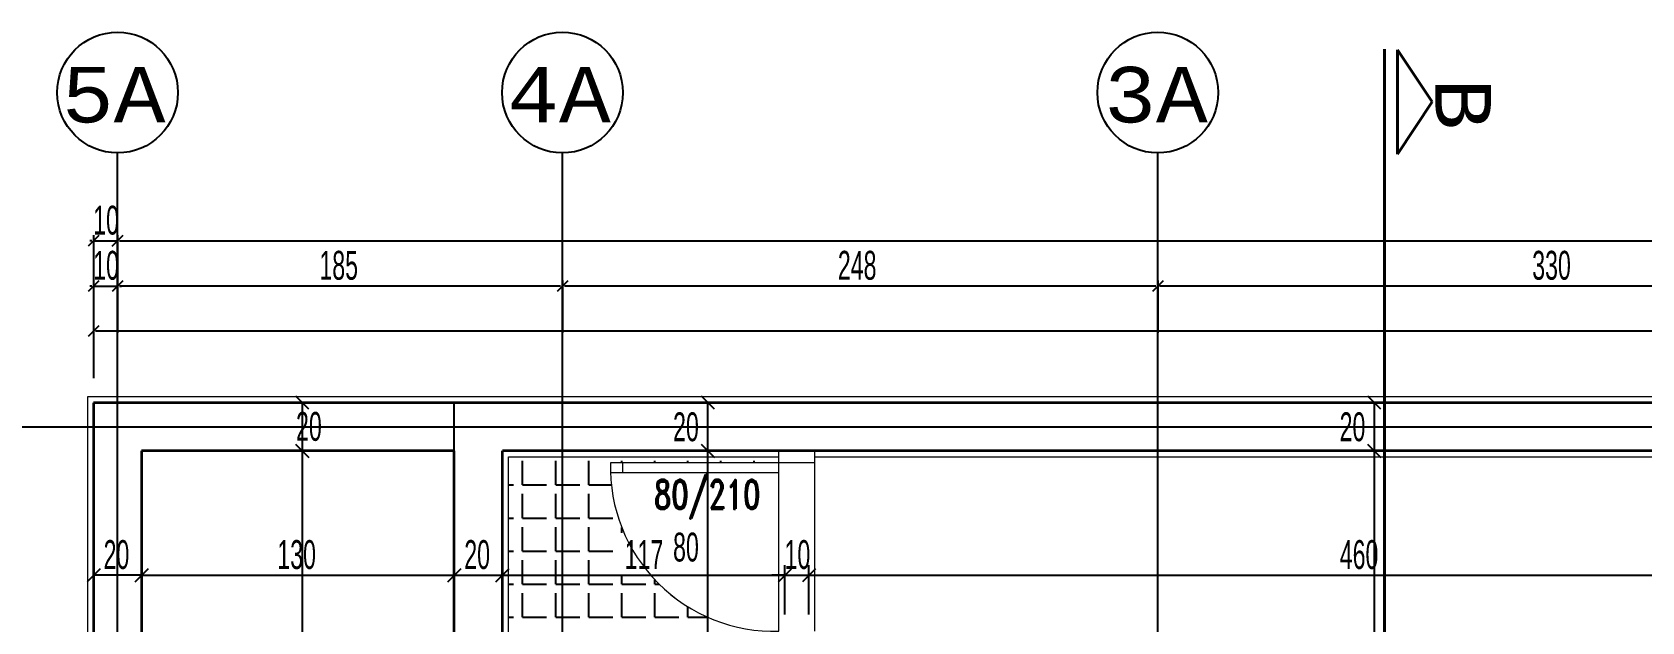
# Model space of a CAD drawing. Header units: inches. Extents: x -7543 to -822, y 102837 to 190349.
# Drawn here: x -836.7434 to -836.6764, y 102837.0109 to 102837.0354 of the extents above; entities that cross this region are included whole.
import ezdxf

# ---------------------------------------------------------------- set-up
doc = ezdxf.new("R2010")
doc.units = ezdxf.units.IN
doc.header["$MEASUREMENT"] = 0
doc.linetypes.add('DASHDOTX2', pattern=[2, 1, -0.5, 0, -0.5])
doc.linetypes.add('DASHED', pattern=[19.049999999999997, 12.7, -6.35])
doc.layers.get('Defpoints').update_dxf_attribs({"lineweight": 25})
for name, color, linetype, lineweight in [('AKS', 1, 'Continuous', 25), ('ICOL', 55, 'Continuous', 25), ('KESİT', 7, 'Continuous', 40), ('SIVA', 150, 'Continuous', 15), ('TARAMA', 8, 'Continuous', 25)]:
    doc.layers.add(name, color=color, linetype=linetype, lineweight=lineweight)
doc.layers.add('DUVAR', color=7, linetype='Continuous', lineweight=35, true_color=0xfc4642)
doc.layers.add('KAPI', color=7, linetype='Continuous', lineweight=18, true_color=0xffb360)
doc.styles.add('ISIM', font='monos.ttf', dxfattribs={"width": 1.1, "height": 200})
doc.styles.add('OLCU', font='tromand.shx', dxfattribs={"width": 0.6, "height": 12})
doc.styles.add('st1', font='romandtw.shx', dxfattribs={"width": 0.7, "height": 40})

msp = doc.modelspace()

# ---------------------------------------------------------------- linework, layer by layer
at = {"layer": 'AKS', "linetype": 'DASHDOTX2', "ltscale": 10}
for p, q in [((-836.7398218610788, 102836.7964196347), (-836.7398218610788, 102837.0303757568)), ((-836.7213218610788, 102836.7964196347), (-836.7213218610788, 102837.0303757568)), ((-836.6965660501544, 102836.7964196347), (-836.6965660501544, 102837.0303757568)), ((-836.761077946379, 102837.0189935745), (-836.5440718610789, 102837.0189935745))]:
    msp.add_line(p, q, dxfattribs=at)
at = {"layer": 'AKS', "color": 0}
for centre in [(-836.7398218610788, 102837.0328857568), (-836.7213218610788, 102837.0328857568), (-836.6965660501544, 102837.0328857568)]:
    msp.add_circle(centre, 0.002509999999999999, dxfattribs=at)
at = {"layer": 'Defpoints', "color": 6}
for p, q in [((-836.7258218437996, 102836.9899930621), (-836.7258220511121, 102837.019993145)), ((-836.7258220511121, 102837.019993145), (-836.3683218783576, 102837.019993145))]:
    msp.add_line(p, q, dxfattribs=at)
at = {"layer": 'Defpoints', "color": 3}
for p, q in [((-836.7110721742589, 102837.0179933145), (-836.7238218437997, 102837.0179931589)), ((-836.7238218437997, 102837.0179931589), (-836.7238218437997, 102837.0029930621)), ((-836.7110717111668, 102837.017993247), (-836.7110721742589, 102837.0179933145)), ((-836.665071861331, 102837.0179935648), (-836.7110717111668, 102837.017993247))]:
    msp.add_line(p, q, dxfattribs=at)
at = {"layer": 'DUVAR'}
for p, q in [((-836.6650718613308, 102837.0199935649), (-836.7408218437996, 102837.0199930414)), ((-836.7408218437996, 102837.0199930414), (-836.7408218437996, 102836.9899930621)), ((-836.7408218437996, 102837.0199929861), (-836.7408218437996, 102836.9899930068)), ((-836.7258218437996, 102837.017993145), (-836.7388218437995, 102837.0179930552)), ((-836.7258218437996, 102837.0179930898), (-836.7388218437995, 102837.0179929999)), ((-836.7388218437995, 102837.0179930552), (-836.7388218437995, 102836.9899930621)), ((-836.7388218437995, 102837.0179929999), (-836.7388218437995, 102836.9899930068)), ((-836.7258218437996, 102837.0029930621), (-836.7258218437996, 102837.0179930898)), ((-836.7258218437996, 102837.0029930068), (-836.7258218437996, 102837.0179930345)), ((-836.7110721742589, 102837.0179933145), (-836.7238218437997, 102837.0179931589)), ((-836.7110721742589, 102837.0179932592), (-836.7238218437997, 102837.0179931036)), ((-836.7238218437997, 102837.0029930621), (-836.7238218437997, 102837.0179931036)), ((-836.7238218437997, 102837.0029930068), (-836.7238218437997, 102837.0179930483)), ((-836.7110721742581, 102837.0179932702), (-836.7110721742589, 102837.0179933145)), ((-836.7110721742581, 102837.0179932149), (-836.7110721742589, 102837.0179932592)), ((-836.6650718613308, 102837.0179935648), (-836.7110717111668, 102837.017993247))]:
    msp.add_line(p, q, dxfattribs=at)
at = {"layer": 'ICOL'}
for p, q in [((-836.7398218610788, 102837.0264850144), (-836.7398218610788, 102837.0286690144)), ((-836.7406012264838, 102837.0269396317), (-836.7410424611153, 102837.026498397)), ((-836.7408998437995, 102837.0267190144), (-836.7409778437996, 102837.0267190144)), ((-836.7408218437996, 102837.0269530144), (-836.7408218437996, 102837.0247690144)), ((-836.7408218437996, 102837.0267190144), (-836.7398218610788, 102837.0267190144)), ((-836.739601243763, 102837.0269396317), (-836.7400424783945, 102837.026498397)), ((-836.7400424783945, 102837.026498397), (-836.739601243763, 102837.0269396317)), ((-836.7398218610788, 102837.0269530144), (-836.7398218610788, 102837.0247690144)), ((-836.7397438610788, 102837.0267190144), (-836.7396658610787, 102837.0267190144)), ((-836.7397438610788, 102837.0267190144), (-836.3543998610787, 102837.0267190144)), ((-836.7406012264838, 102837.0250634795), (-836.7410424611153, 102837.0246222449)), ((-836.7408998437995, 102837.0248428622), (-836.7409778437996, 102837.0248428622)), ((-836.7408218437996, 102837.0250768622), (-836.7408218437996, 102837.0228928622)), ((-836.7408218437996, 102837.0248428622), (-836.7398218610788, 102837.0248428622)), ((-836.739601243763, 102837.0250634795), (-836.7400424783945, 102837.0246222449)), ((-836.739601243763, 102837.0250634795), (-836.7400424783945, 102837.0246222449)), ((-836.7398218610788, 102837.0250768622), (-836.7398218610788, 102837.0228928622)), ((-836.7398218610788, 102837.0250768622), (-836.7398218610788, 102837.0228928622)), ((-836.7213998610787, 102837.0248428622), (-836.7397438610788, 102837.0248428622)), ((-836.7397438610788, 102837.0248428622), (-836.7396658610787, 102837.0248428622)), ((-836.721101243763, 102837.0250634795), (-836.7215424783944, 102837.0246222449)), ((-836.721101243763, 102837.0250634795), (-836.7215424783944, 102837.0246222449)), ((-836.7213218610788, 102837.0250768622), (-836.7213218610788, 102837.0228928622)), ((-836.7213218610788, 102837.0250768622), (-836.7213218610788, 102837.0228928622)), ((-836.6966440501544, 102837.0248428622), (-836.7212438610787, 102837.0248428622)), ((-836.6963454328387, 102837.0250634795), (-836.6967866674702, 102837.0246222449)), ((-836.6963454328387, 102837.0250634795), (-836.6967866674702, 102837.0246222449)), ((-836.6965660501544, 102837.0250768622), (-836.6965660501544, 102837.0228928622)), ((-836.6965660501544, 102837.0250768622), (-836.6965660501544, 102837.0228928622)), ((-836.6636498610787, 102837.0248428622), (-836.6964880501544, 102837.0248428622)), ((-836.7406012264838, 102837.0231873274), (-836.7410424611153, 102837.0227460927)), ((-836.7408218437996, 102837.0232007101), (-836.7408218437996, 102837.0210167101)), ((-836.3533998610786, 102837.0229667101), (-836.7407438437996, 102837.0229667101)), ((-836.7318668397332, 102837.0197230949), (-836.7324068397332, 102837.0202630949)), ((-836.7321368397332, 102837.0179930941), (-836.7321368397332, 102837.0199930949)), ((-836.7318757045635, 102837.0199930949), (-836.7317168397333, 102837.0199930949)), ((-836.7163918563891, 102837.0199932185), (-836.71569480283, 102837.0199932185)), ((-836.71500480283, 102837.0197232185), (-836.71554480283, 102837.0202632185)), ((-836.71527480283, 102837.0179932992), (-836.71527480283, 102837.0199932185)), ((-836.6869907344567, 102837.0199934217), (-836.6879761350766, 102837.0199934217)), ((-836.6872861350766, 102837.0197234217), (-836.6878261350766, 102837.0202634217)), ((-836.6875561350766, 102837.0179934209), (-836.6875561350766, 102837.0199934217)), ((-836.7318668397332, 102837.017723094), (-836.7324068397332, 102837.018263094)), ((-836.7324068397332, 102837.018263094), (-836.7318668397332, 102837.017723094)), ((-836.7321368397332, 102836.9899930621), (-836.7321368397332, 102837.0179930941)), ((-836.7320023702216, 102837.0179930941), (-836.7317168397333, 102837.0179930941)), ((-836.7320023702216, 102837.0179930941), (-836.7317168397333, 102837.0179930941)), ((-836.7135220419457, 102837.0179932992), (-836.71569480283, 102837.0179932992)), ((-836.7135220419457, 102837.0179932992), (-836.71569480283, 102837.0179932992)), ((-836.71500480283, 102837.0177232992), (-836.71554480283, 102837.0182632992)), ((-836.71554480283, 102837.0182632992), (-836.71500480283, 102837.0177232992)), ((-836.71527480283, 102837.0099932504), (-836.71527480283, 102837.0179932992)), ((-836.6871028845793, 102837.0179934209), (-836.6879761350766, 102837.0179934209)), ((-836.6871028845793, 102837.0179934209), (-836.6879761350766, 102837.0179934209)), ((-836.6872861350766, 102837.0177234209), (-836.6878261350766, 102837.0182634209)), ((-836.6878261350766, 102837.0182634209), (-836.6872861350766, 102837.0177234209)), ((-836.6875561350766, 102836.9999934229), (-836.6875561350766, 102837.0179934209)), ((-836.7388218437995, 102837.0133087323), (-836.7388218437995, 102837.0132383344)), ((-836.7388218437995, 102837.0133087323), (-836.7388218437995, 102837.0132383344)), ((-836.7258218437996, 102837.0133087323), (-836.7258218437996, 102837.0132383344)), ((-836.7258218437996, 102837.0133087323), (-836.7258218437996, 102837.0132383344)), ((-836.7120720419457, 102837.0111932504), (-836.7120720419457, 102837.0132383344)), ((-836.7120720419457, 102837.0111932504), (-836.7120720419457, 102837.0132383344)), ((-836.711072041946, 102837.0111932702), (-836.711072041946, 102837.0132383344)), ((-836.711072041946, 102837.0111932702), (-836.711072041946, 102837.0132383344)), ((-836.7405518437996, 102837.0130883344), (-836.7410918437996, 102837.0125483344)), ((-836.7388218437995, 102837.0128183344), (-836.7408218437996, 102837.0128183344)), ((-836.7408218437996, 102837.0128086959), (-836.7408218437996, 102837.0123983344)), ((-836.7385518437995, 102837.0130883344), (-836.7390918437995, 102837.0125483344)), ((-836.7390918437995, 102837.0125483344), (-836.7385518437995, 102837.0130883344)), ((-836.7388218437995, 102837.0128183344), (-836.7258218437996, 102837.0128183344)), ((-836.7260918437996, 102837.0125483344), (-836.7255518437996, 102837.0130883344)), ((-836.7255518437996, 102837.0130883344), (-836.7260918437996, 102837.0125483344)), ((-836.7258218437996, 102837.0128183344), (-836.7238218437997, 102837.0128183344)), ((-836.7240918437997, 102837.0125483344), (-836.7235518437997, 102837.0130883344)), ((-836.7235518437997, 102837.0130883344), (-836.7240918437997, 102837.0125483344)), ((-836.7238218437997, 102837.0128183344), (-836.7120720419457, 102837.0128183344)), ((-836.7120720419457, 102837.0128183344), (-836.7126120419457, 102837.0128183344)), ((-836.7123420419457, 102837.0125483344), (-836.7118020419457, 102837.0130883344)), ((-836.7123420419457, 102837.0125483344), (-836.7118020419457, 102837.0130883344)), ((-836.7120720419457, 102837.0128183344), (-836.711072041946, 102837.0128183344)), ((-836.710802041946, 102837.0130883344), (-836.711342041946, 102837.0125483344)), ((-836.710802041946, 102837.0130883344), (-836.711342041946, 102837.0125483344)), ((-836.711072041946, 102837.0128183344), (-836.710532041946, 102837.0128183344)), ((-836.711072041946, 102837.0128183344), (-836.6650718613308, 102837.0128183344)), ((-836.7238218437997, 102837.012223419), (-836.7238218437997, 102837.0123983344)), ((-836.7238218437997, 102837.012223419), (-836.7238218437997, 102837.0123983344))]:
    msp.add_line(p, q, dxfattribs=at)
at = {"layer": 'KAPI'}
for p, q in [((-836.7123220419458, 102837.0170932454), (-836.7123220419458, 102837.0179932454)), ((-836.7123220419458, 102837.0170931901), (-836.7123220419458, 102837.0179931901)), ((-836.7108220419457, 102837.0174932454), (-836.7108220419457, 102837.0179932454)), ((-836.7108220419457, 102837.0174931901), (-836.7108220419457, 102837.0179931901)), ((-836.7123220419458, 102837.0174932454), (-836.7193220419457, 102837.0174932454)), ((-836.7193220419457, 102837.0174932454), (-836.7193220419457, 102837.0170932454)), ((-836.7123220419458, 102837.0174931901), (-836.7193220419457, 102837.0174931901)), ((-836.7193220419457, 102837.0174931901), (-836.7193220419457, 102837.0170931901)), ((-836.7188220419457, 102837.0174932454), (-836.7188220419457, 102837.0170932454)), ((-836.7188220419457, 102837.0174931901), (-836.7188220419457, 102837.0170931901)), ((-836.7108220419457, 102837.0174932454), (-836.7123220419458, 102837.0174932454)), ((-836.7108220419457, 102837.0174931901), (-836.7123220419458, 102837.0174931901)), ((-836.7108220419457, 102837.0104932454), (-836.7108220419457, 102837.0174932454)), ((-836.7108220419457, 102837.0104931901), (-836.7108220419457, 102837.0174931901)), ((-836.7193220419457, 102837.0170932454), (-836.7123220419458, 102837.0170932454)), ((-836.7193220419457, 102837.0170931901), (-836.7123220419458, 102837.0170931901)), ((-836.7123220419458, 102837.0104932454), (-836.7123220419458, 102837.0170932454)), ((-836.7123220419458, 102837.0104931901), (-836.7123220419458, 102837.0170931901))]:
    msp.add_line(p, q, dxfattribs=at)
for centre in [(-836.7125220419457, 102837.0172932454), (-836.7125220419457, 102837.0172931901)]:
    msp.add_arc(centre, 0.006802940540679434, 178.3153156342386, 271.6846843212896, dxfattribs=at)
at = {"layer": 'KESİT', "linetype": 'DASHED'}
msp.add_line((-836.687132459451, 102837.0346961143), (-836.687132459451, 102836.9220928621), dxfattribs=at)
at = {"layer": 'KESİT'}
for p, q in [((-836.6865933535686, 102837.0346669798), (-836.6865933535686, 102837.0303240703)), ((-836.6851517429205, 102837.0324955251), (-836.6865933535686, 102837.0346669798)), ((-836.6851517429205, 102837.0324955251), (-836.6865933535686, 102837.0303240703))]:
    msp.add_line(p, q, dxfattribs=at)
at = {"layer": 'SIVA'}
for p, q in [((-836.664821861331, 102837.0202435666), (-836.7410718437995, 102837.0202430397)), ((-836.7410718437995, 102837.0202430397), (-836.7410718437995, 102836.9897430621)), ((-836.7410718437995, 102837.0202429844), (-836.7410718437995, 102836.9897430068)), ((-836.7235718437996, 102837.0177431606), (-836.7123217153019, 102837.0177432383)), ((-836.7235718437996, 102837.0177431053), (-836.7123217153019, 102837.0177431831)), ((-836.7235718437996, 102837.0027430621), (-836.7235718437996, 102837.0177431606)), ((-836.7235718437996, 102837.0027430068), (-836.7235718437996, 102837.0177431053)), ((-836.7108217153014, 102837.0177432487), (-836.665321861331, 102837.0177435631))]:
    msp.add_line(p, q, dxfattribs=at)
at = {"layer": 'TARAMA'}
for p, q in [((-836.7229792291789, 102837.0165744728), (-836.7229792291789, 102837.0175744728)), ((-836.7229792291789, 102837.0165744175), (-836.7229792291789, 102837.0175744176)), ((-836.7216042291789, 102837.0165744728), (-836.7216042291789, 102837.0175744728)), ((-836.7216042291789, 102837.0165744175), (-836.7216042291789, 102837.0175744176)), ((-836.7202292291789, 102837.0165744728), (-836.7202292291789, 102837.0175744728)), ((-836.7202292291789, 102837.0165744175), (-836.7202292291789, 102837.0175744176)), ((-836.7188542291789, 102837.0174932454), (-836.7188542291789, 102837.0175744728)), ((-836.7188542291789, 102837.0174931901), (-836.7188542291789, 102837.0175744176)), ((-836.7174792291789, 102837.0174932454), (-836.7174792291789, 102837.0175744728)), ((-836.7174792291789, 102837.0174931901), (-836.7174792291789, 102837.0175744176)), ((-836.7161042291789, 102837.0174932454), (-836.7161042291789, 102837.0175744728)), ((-836.7161042291789, 102837.0174931901), (-836.7161042291789, 102837.0175744176)), ((-836.7147292291789, 102837.0174932454), (-836.7147292291789, 102837.0175744728)), ((-836.7147292291789, 102837.0174931901), (-836.7147292291789, 102837.0175744176)), ((-836.7133542291789, 102837.0174932454), (-836.7133542291789, 102837.0175744728)), ((-836.7133542291789, 102837.0174931901), (-836.7133542291789, 102837.0175744176)), ((-836.7235718437996, 102837.0165744728), (-836.7233542291789, 102837.0165744728)), ((-836.7235718437996, 102837.0165744175), (-836.7233542291789, 102837.0165744175)), ((-836.7229792291789, 102837.0165744728), (-836.7219792291789, 102837.0165744728)), ((-836.7229792291789, 102837.0165744175), (-836.7219792291789, 102837.0165744175)), ((-836.7216042291789, 102837.0165744728), (-836.7213218610788, 102837.0165744728)), ((-836.7216042291789, 102837.0165744175), (-836.7213218610788, 102837.0165744175)), ((-836.7213218610788, 102837.0165744728), (-836.7206042291789, 102837.0165744728)), ((-836.7213218610788, 102837.0165744175), (-836.7206042291789, 102837.0165744175)), ((-836.7202292291789, 102837.0165744728), (-836.7192869045447, 102837.0165744728)), ((-836.7202292291789, 102837.0165744175), (-836.7192869045447, 102837.0165744175)), ((-836.7229792291789, 102837.0151994728), (-836.7229792291789, 102837.0161994728)), ((-836.7229792291789, 102837.0151994175), (-836.7229792291789, 102837.0161994175)), ((-836.7216042291789, 102837.0151994728), (-836.7216042291789, 102837.0161994728)), ((-836.7216042291789, 102837.0151994175), (-836.7216042291789, 102837.0161994175)), ((-836.7202292291789, 102837.0151994728), (-836.7202292291789, 102837.0161994728)), ((-836.7202292291789, 102837.0151994175), (-836.7202292291789, 102837.0161994175)), ((-836.7235718437996, 102837.0151994728), (-836.7233542291789, 102837.0151994728)), ((-836.7235718437996, 102837.0151994175), (-836.7233542291789, 102837.0151994175)), ((-836.7229792291789, 102837.0151994728), (-836.7219792291789, 102837.0151994728)), ((-836.7229792291789, 102837.0151994175), (-836.7219792291789, 102837.0151994175)), ((-836.7216042291789, 102837.0151994728), (-836.7213218610788, 102837.0151994728)), ((-836.7216042291789, 102837.0151994175), (-836.7213218610788, 102837.0151994175)), ((-836.7213218610788, 102837.0151994728), (-836.7206042291789, 102837.0151994728)), ((-836.7213218610788, 102837.0151994175), (-836.7206042291789, 102837.0151994175)), ((-836.7202292291789, 102837.0151994728), (-836.719229229179, 102837.0151994728)), ((-836.7202292291789, 102837.0151994175), (-836.719229229179, 102837.0151994175)), ((-836.7229792291789, 102837.0138244728), (-836.7229792291789, 102837.0148244728)), ((-836.7229792291789, 102837.0138244175), (-836.7229792291789, 102837.0148244176)), ((-836.7216042291789, 102837.0138244728), (-836.7216042291789, 102837.0148244728)), ((-836.7216042291789, 102837.0138244175), (-836.7216042291789, 102837.0148244176)), ((-836.7202292291789, 102837.0138244728), (-836.7202292291789, 102837.0148244728)), ((-836.7202292291789, 102837.0138244175), (-836.7202292291789, 102837.0148244176)), ((-836.7188542291789, 102837.0145823344), (-836.7188542291789, 102837.0148066001)), ((-836.7188542291789, 102837.0145822791), (-836.7188542291789, 102837.0148065448)), ((-836.7235718437996, 102837.0138244728), (-836.7233542291789, 102837.0138244728)), ((-836.7235718437996, 102837.0138244175), (-836.7233542291789, 102837.0138244175)), ((-836.7229792291789, 102837.0138244728), (-836.7219792291789, 102837.0138244728)), ((-836.7229792291789, 102837.0138244175), (-836.7219792291789, 102837.0138244175)), ((-836.7216042291789, 102837.0138244728), (-836.7213218610788, 102837.0138244728)), ((-836.7216042291789, 102837.0138244175), (-836.7213218610788, 102837.0138244175)), ((-836.7213218610788, 102837.0138244728), (-836.7206042291789, 102837.0138244728)), ((-836.7213218610788, 102837.0138244175), (-836.7206042291789, 102837.0138244175)), ((-836.7202292291789, 102837.0138244728), (-836.719229229179, 102837.0138244728)), ((-836.7202292291789, 102837.0138244175), (-836.719229229179, 102837.0138244175)), ((-836.7229792291789, 102837.0124494728), (-836.7229792291789, 102837.0134494728)), ((-836.7229792291789, 102837.0124494176), (-836.7229792291789, 102837.0134494175)), ((-836.7216042291789, 102837.0124494728), (-836.7216042291789, 102837.0134494728)), ((-836.7216042291789, 102837.0124494176), (-836.7216042291789, 102837.0134494175)), ((-836.7202292291789, 102837.0124494728), (-836.7202292291789, 102837.0134494728)), ((-836.7202292291789, 102837.0124494176), (-836.7202292291789, 102837.0134494175)), ((-836.7188542291789, 102837.0124494728), (-836.7188542291789, 102837.0127823344)), ((-836.7188542291789, 102837.0124494176), (-836.7188542291789, 102837.0127822791)), ((-836.7174792291789, 102837.0124494728), (-836.7174792291789, 102837.0126342439)), ((-836.7174792291789, 102837.0124494176), (-836.7174792291789, 102837.0126341886)), ((-836.7235718437996, 102837.0124494728), (-836.7233542291789, 102837.0124494728)), ((-836.7235718437996, 102837.0124494176), (-836.7233542291789, 102837.0124494176)), ((-836.7229792291789, 102837.0124494728), (-836.7219792291789, 102837.0124494728)), ((-836.7229792291789, 102837.0124494176), (-836.7219792291789, 102837.0124494176)), ((-836.7229792291789, 102837.0110744728), (-836.7229792291789, 102837.0120744728)), ((-836.7229792291789, 102837.0110744175), (-836.7229792291789, 102837.0120744176)), ((-836.7216042291789, 102837.0124494728), (-836.7213218610788, 102837.0124494728)), ((-836.7216042291789, 102837.0124494176), (-836.7213218610788, 102837.0124494176)), ((-836.7216042291789, 102837.0110744728), (-836.7216042291789, 102837.0120744728)), ((-836.7216042291789, 102837.0110744175), (-836.7216042291789, 102837.0120744176)), ((-836.7213218610788, 102837.0124494728), (-836.7206042291789, 102837.0124494728)), ((-836.7213218610788, 102837.0124494176), (-836.7206042291789, 102837.0124494176)), ((-836.7202292291789, 102837.0124494728), (-836.719229229179, 102837.0124494728)), ((-836.7202292291789, 102837.0124494176), (-836.719229229179, 102837.0124494176)), ((-836.7202292291789, 102837.0110744728), (-836.7202292291789, 102837.0120744728)), ((-836.7202292291789, 102837.0110744175), (-836.7202292291789, 102837.0120744176)), ((-836.718854229179, 102837.0124494728), (-836.7178542291789, 102837.0124494728)), ((-836.718854229179, 102837.0124494176), (-836.7178542291789, 102837.0124494176)), ((-836.7188542291789, 102837.0110744728), (-836.7188542291789, 102837.0120744728)), ((-836.7188542291789, 102837.0110744175), (-836.7188542291789, 102837.0120744176)), ((-836.7174792291789, 102837.0124494728), (-836.717298847073, 102837.0124494728)), ((-836.7174792291789, 102837.0124494176), (-836.717298847073, 102837.0124494176)), ((-836.7174792291789, 102837.0110744728), (-836.7174792291789, 102837.0120744728)), ((-836.7174792291789, 102837.0110744175), (-836.7174792291789, 102837.0120744176)), ((-836.7161042291789, 102837.0110744728), (-836.7161042291789, 102837.0115098265)), ((-836.7161042291789, 102837.0110744175), (-836.7161042291789, 102837.0115097712)), ((-836.7235718437996, 102837.0110744728), (-836.7233542291789, 102837.0110744728)), ((-836.7235718437996, 102837.0110744175), (-836.7233542291789, 102837.0110744175)), ((-836.7229792291789, 102837.0110744728), (-836.7219792291789, 102837.0110744728)), ((-836.7229792291789, 102837.0110744175), (-836.7219792291789, 102837.0110744175)), ((-836.7216042291789, 102837.0110744728), (-836.7213218610788, 102837.0110744728)), ((-836.7216042291789, 102837.0110744175), (-836.7213218610788, 102837.0110744175)), ((-836.7213218610788, 102837.0110744728), (-836.7206042291789, 102837.0110744728)), ((-836.7213218610788, 102837.0110744175), (-836.7206042291789, 102837.0110744175)), ((-836.7202292291789, 102837.0110744728), (-836.719229229179, 102837.0110744728)), ((-836.7202292291789, 102837.0110744175), (-836.719229229179, 102837.0110744175)), ((-836.718854229179, 102837.0110744728), (-836.7178542291789, 102837.0110744728)), ((-836.718854229179, 102837.0110744175), (-836.7178542291789, 102837.0110744175)), ((-836.7174792291789, 102837.0110744728), (-836.716479229179, 102837.0110744728)), ((-836.7174792291789, 102837.0110744175), (-836.716479229179, 102837.0110744175)), ((-836.7161042291789, 102837.0110744728), (-836.715280096992, 102837.0110744728)), ((-836.7161042291789, 102837.0110744175), (-836.715280096992, 102837.0110744175))]:
    msp.add_line(p, q, dxfattribs=at)

# ---------------------------------------------------------------- texts
at = {"layer": 'AKS', "style": 'ISIM', "width": 1.1}
for s, p in [('5A', (-836.7421367042281, 102837.0316452598)), ('4A', (-836.7236202778995, 102837.0316452598)), ('3A', (-836.6987930943561, 102837.0316452598))]:
    msp.add_text(s, height=0.002309999999999999, dxfattribs=at).set_placement(p)
msp.add_text('B', height=0.00231, rotation=270, dxfattribs=at).set_placement((-836.6850187127195, 102837.0334855193))
at = {"layer": 'ICOL', "style": 'OLCU', "width": 0.6}
for s, p in [('10', (-836.7408361381534, 102837.0269830144)), ('10', (-836.7408361381534, 102837.0251068622)), ('185', (-836.7314290039359, 102837.0251068622)), ('248', (-836.7098696699023, 102837.0251068622)), ('330', (-836.6809946699022, 102837.0251068622)), ('20', (-836.7324008397333, 102837.0184102373)), ('20', (-836.7167216599728, 102837.0183932589)), ('20', (-836.6890029922195, 102837.0183934213)), ('80', (-836.7167216599728, 102837.0133932748)), ('20', (-836.7404047009425, 102837.0130823344)), ('130', (-836.7331789866568, 102837.0130823344)), ('20', (-836.7254047009425, 102837.0130823344)), ('117', (-836.7187355143012, 102837.0130823344)), ('10', (-836.7120863276601, 102837.0130823344)), ('460', (-836.6889976659241, 102837.0130823344))]:
    msp.add_text(s, height=0.0012, dxfattribs=at).set_placement(p)
at = {"layer": 'KAPI', "style": 'st1', "width": 0.7}
for p in [(-836.7175160294169, 102837.0155822901), (-836.7175160294169, 102837.0155822349)]:
    msp.add_text('80/210', height=0.0012, dxfattribs=at).set_placement(p)

doc.saveas('drawing.dxf')
